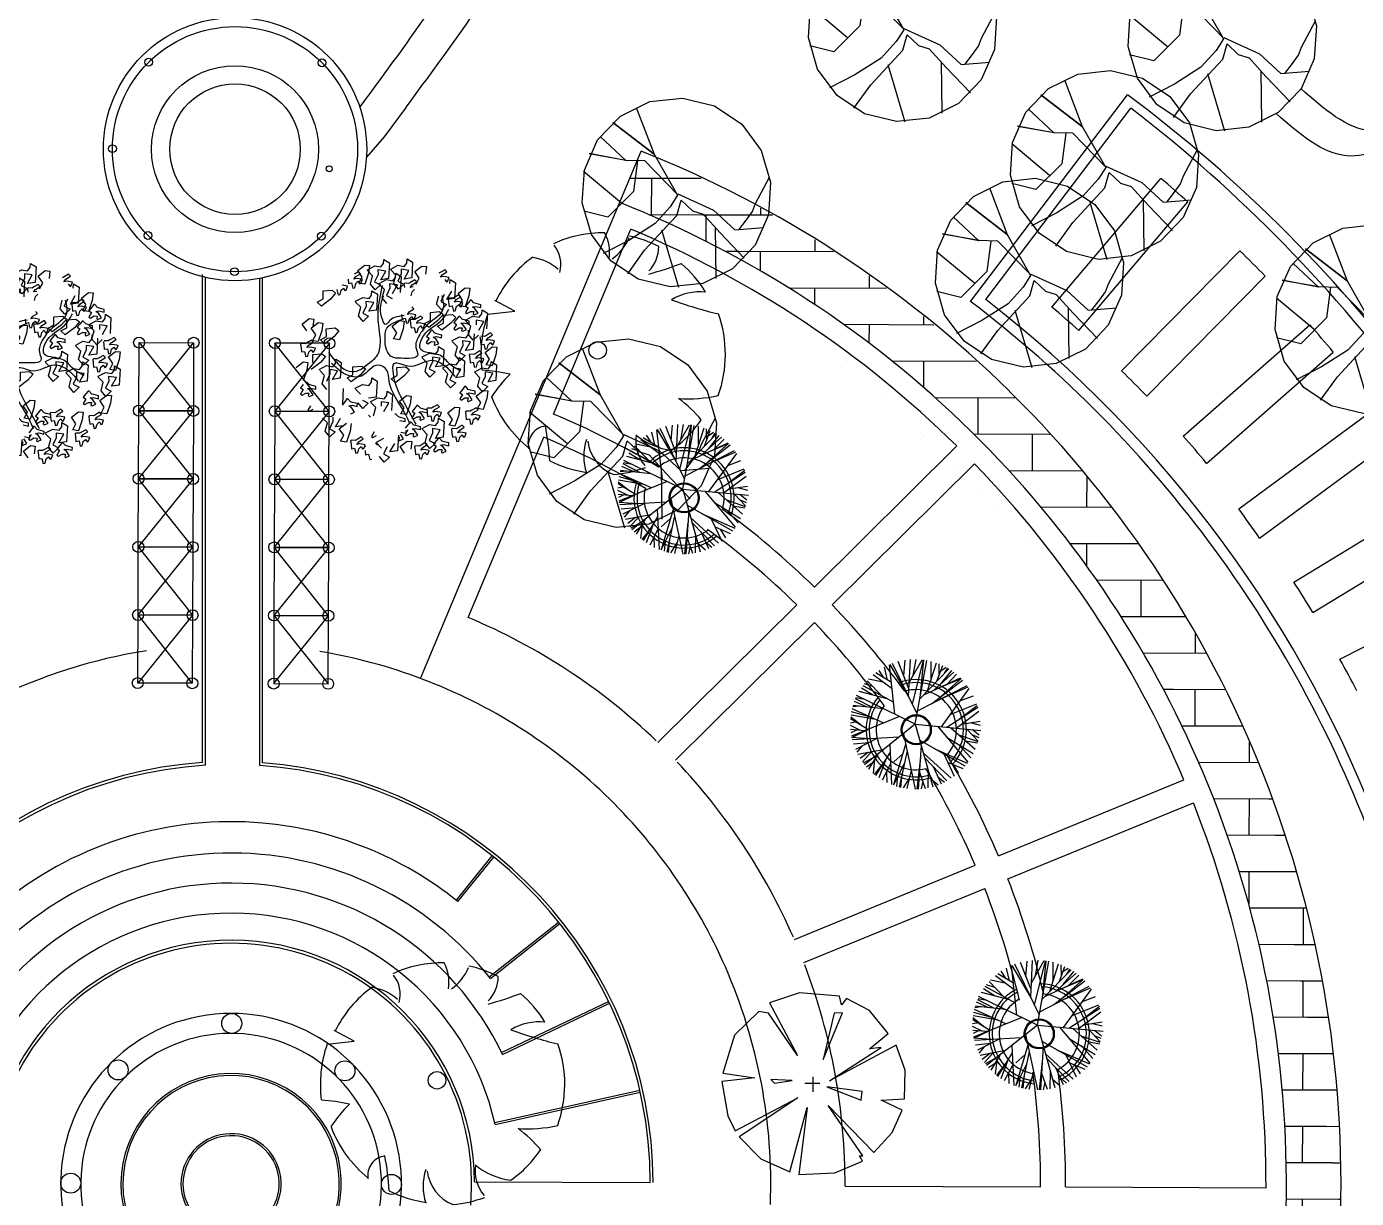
# Model space of a CAD drawing. Extents: x 225694 to 1397201, y -46174 to 794826.
# Drawn here: x 564215 to 601296, y 296199 to 328875 of the extents above; entities that cross this region are included whole.
import ezdxf

# ---------------------------------------------------------------- set-up
doc = ezdxf.new("R2010")
doc.units = 0
doc.header["$LTSCALE"] = 0.5
doc.header["$MEASUREMENT"] = 0
for name, color, linetype in [('00YD', 35, 'Continuous'), ('H', 9, 'Continuous'), ('STR', 120, 'Continuous'), ('TREE', 84, 'Continuous'), ('商铺', 141, 'Continuous'), ('室外环境', 131, 'Continuous'), ('树', 124, 'Continuous'), ('环境', 64, 'Continuous'), ('路', 40, 'Continuous')]:
    doc.layers.add(name, color=color, linetype=linetype)
doc.styles.add('DIM', font='', dxfattribs={"width": 0.7})
doc.styles.get("Standard").update_dxf_attribs({"font": 'rs.shx', "bigfont": 'hztxt.shx'})
doc.styles.get('DIM').set_extended_font_data('宋体')
pattern_1 = [(359.7823729, (-112986185.1, 127660697.1), (-3.8519585, -1014.1194345), []), (269.7823729, (-112986185.1, 127660697.1), (-1524.840987, -1008.342219), [1014.12675, -1014.12675])]

# ---------------------------------------------------------------- blocks, each defined once
blk = doc.blocks.new('银杏')
at = {"layer": '树', "color": 60}
for p, q in [((-750, 2732), (-811, 2624)), ((-681, 2712), (-750, 2732)), ((-746, 2592), (-681, 2712)), ((-621, 2729), (-503, 2841)), ((-520, 2694), (-621, 2729)), ((-456, 2607), (-520, 2694)), ((-503, 2841), (-123, 2715)), ((-325, 2695), (-404, 2514)), ((-145, 2520), (-325, 2695)), ((64, 2824), (2, 2789)), ((2, 2789), (35, 2670)), ((104, 2693), (64, 2824)), ((155, 2630), (104, 2693)), ((161, 2710), (155, 2630)), ((222, 2835), (161, 2710)), ((305, 2774), (222, 2835)), ((236, 2721), (305, 2744)), ((275, 2651), (236, 2721)), ((305, 2744), (305, 2774)), ((352, 2733), (392, 2843)), ((442, 2524), (352, 2733)), ((392, 2843), (574, 2770)), ((574, 2770), (816, 2609)), ((701, 2616), (819, 2727)), ((819, 2727), (1199, 2602)), ((-1267, 2458), (-1227, 2569)), ((-1177, 2249), (-1267, 2458)), ((-1227, 2569), (-1046, 2496)), ((-1046, 2496), (-803, 2334)), ((-927, 2533), (-934, 2507)), ((-934, 2507), (-880, 2436)), ((-839, 2577), (-927, 2533)), ((-880, 2436), (-816, 2348)), ((-811, 2624), (-839, 2577)), ((-816, 2348), (-756, 2400)), ((-756, 2400), (-664, 2305)), ((-754, 2511), (-746, 2592)), ((-694, 2563), (-754, 2511)), ((-562, 2609), (-694, 2563)), ((-655, 2441), (-633, 2518)), ((-626, 2335), (-655, 2441)), ((-633, 2518), (-568, 2485)), ((-568, 2485), (-547, 2507)), ((-547, 2507), (-562, 2609)), ((-523, 2463), (-456, 2607)), ((-476, 2260), (-523, 2463)), ((-404, 2514), (-290, 2485)), ((-88, 2380), (292, 2255)), ((-25, 2480), (66, 2316)), ((48, 2617), (18, 2524)), ((31, 2500), (120, 2488)), ((35, 2670), (48, 2617)), ((120, 2488), (227, 2471)), ((227, 2471), (232, 2551)), ((232, 2551), (365, 2548)), ((371, 2597), (275, 2651)), ((365, 2548), (371, 2597)), ((434, 2445), (372, 2410)), ((372, 2410), (405, 2291)), ((474, 2314), (434, 2445)), ((633, 2591), (442, 2524)), ((592, 2456), (531, 2330)), ((675, 2395), (592, 2456)), ((606, 2342), (675, 2364)), ((756, 2473), (633, 2591)), ((675, 2364), (675, 2395)), ((802, 2581), (701, 2616)), ((816, 2609), (756, 2473)), ((799, 2350), (866, 2494)), ((866, 2494), (802, 2581)), ((997, 2582), (918, 2401)), ((918, 2401), (1032, 2372)), ((1177, 2407), (997, 2582)), ((1032, 2372), (1185, 2243)), ((1199, 2602), (1177, 2407)), ((1185, 2243), (1297, 2367)), ((1297, 2367), (1388, 2203)), ((-1622, 2132), (-1683, 2006)), ((-1539, 2071), (-1622, 2132)), ((-1608, 2018), (-1539, 2040)), ((-1574, 2147), (-1456, 2259)), ((-1473, 2112), (-1574, 2147)), ((-1539, 2040), (-1539, 2071)), ((-1456, 2259), (-1076, 2134)), ((-1098, 1938), (-1277, 2114)), ((-987, 2316), (-1177, 2249)), ((-1078, 2297), (-1141, 2262)), ((-1141, 2262), (-1107, 2143)), ((-1094, 2089), (-1124, 1996)), ((-1107, 2143), (-1094, 2089)), ((-1076, 2134), (-1098, 1938)), ((-1039, 2166), (-1078, 2297)), ((-987, 2103), (-1039, 2166)), ((-863, 2199), (-987, 2316)), ((-982, 2182), (-987, 2103)), ((-921, 2308), (-982, 2182)), ((-838, 2247), (-921, 2308)), ((-915, 1944), (-910, 2023)), ((-910, 2023), (-777, 2020)), ((-906, 2194), (-837, 2216)), ((-867, 2123), (-906, 2194)), ((-772, 2069), (-867, 2123)), ((-803, 2334), (-863, 2199)), ((-837, 2216), (-838, 2247)), ((-777, 2020), (-772, 2069)), ((-700, 1973), (-606, 2042)), ((-664, 2305), (-626, 2335)), ((-601, 2142), (-609, 2116)), ((-609, 2116), (-555, 2045)), ((-606, 2042), (-495, 1881)), ((-514, 2186), (-601, 2142)), ((-555, 2045), (-491, 1957)), ((-486, 2234), (-514, 2186)), ((-425, 2341), (-486, 2234)), ((-444, 2262), (-476, 2260)), ((-294, 2345), (-444, 2262)), ((-429, 2120), (-421, 2201)), ((-369, 2172), (-429, 2120)), ((-356, 2322), (-425, 2341)), ((-421, 2201), (-356, 2322)), ((-237, 2218), (-369, 2172)), ((-330, 2050), (-308, 2127)), ((-300, 1944), (-330, 2050)), ((-308, 2127), (-243, 2094)), ((-103, 2237), (-294, 2345)), ((-243, 2094), (-222, 2116)), ((-222, 2116), (-237, 2218)), ((-105, 2233), (-206, 2268)), ((-108, 2002), (-41, 2146)), ((-41, 2146), (-105, 2233)), ((66, 2316), (-103, 2237)), ((90, 2235), (11, 2053)), ((11, 2053), (125, 2025)), ((270, 2059), (90, 2235)), ((125, 2025), (278, 1896)), ((292, 2255), (270, 2059)), ((418, 2237), (388, 2144)), ((388, 2144), (401, 2121)), ((401, 2121), (489, 2109)), ((405, 2291), (418, 2237)), ((525, 2251), (474, 2314)), ((489, 2109), (597, 2092)), ((531, 2330), (525, 2251)), ((597, 2092), (602, 2171)), ((602, 2171), (735, 2169)), ((645, 2271), (606, 2342)), ((740, 2217), (645, 2271)), ((735, 2169), (740, 2217)), ((846, 2147), (799, 2350)), ((878, 2149), (846, 2147)), ((1028, 2232), (878, 2149)), ((1219, 2124), (1028, 2232)), ((1388, 2203), (1219, 2124)), ((1327, 2027), (1267, 1919)), ((1396, 2007), (1327, 2027)), ((1361, 2233), (1402, 2343)), ((1451, 2024), (1361, 2233)), ((1402, 2343), (1583, 2270)), ((1642, 2091), (1451, 2024)), ((1583, 2270), (1825, 2109)), ((1766, 1974), (1642, 2091)), ((1825, 2109), (1766, 1974)), ((-1056, 1656), (-1247, 1764)), ((-1242, 1904), (-1089, 1775)), ((-1124, 1996), (-1111, 1973)), ((-1111, 1973), (-1023, 1961)), ((-1089, 1775), (-978, 1898)), ((-887, 1735), (-1056, 1656)), ((-1023, 1961), (-915, 1944)), ((-978, 1898), (-887, 1735)), ((-854, 1675), (-759, 1744)), ((-759, 1744), (-649, 1583)), ((-742, 1749), (-700, 1973)), ((-546, 1699), (-742, 1749)), ((-508, 1533), (-546, 1699)), ((-495, 1881), (-383, 1612)), ((-491, 1957), (-431, 2010)), ((-431, 2010), (-339, 1914)), ((-339, 1914), (-300, 1944)), ((-61, 1799), (-108, 2002)), ((-29, 1801), (-61, 1799)), ((121, 1885), (-29, 1801)), ((312, 1777), (121, 1885)), ((278, 1896), (390, 2019)), ((481, 1856), (312, 1777)), ((390, 2019), (481, 1856)), ((394, 1857), (512, 1969)), ((495, 1822), (394, 1857)), ((492, 1591), (559, 1735)), ((559, 1735), (495, 1822)), ((512, 1969), (892, 1844)), ((690, 1824), (611, 1642)), ((870, 1648), (690, 1824)), ((892, 1844), (870, 1648)), ((1151, 1827), (1144, 1802)), ((1144, 1802), (1198, 1731)), ((1238, 1872), (1151, 1827)), ((1198, 1731), (1262, 1643)), ((1267, 1919), (1238, 1872)), ((1262, 1643), (1322, 1695)), ((1322, 1695), (1413, 1600)), ((1323, 1806), (1332, 1887)), ((1383, 1858), (1323, 1806)), ((1332, 1887), (1396, 2007)), ((1515, 1904), (1383, 1858)), ((1423, 1736), (1445, 1813)), ((1452, 1630), (1423, 1736)), ((1445, 1813), (1510, 1780)), ((1510, 1780), (1531, 1802)), ((1531, 1802), (1515, 1904)), ((1799, 1979), (1737, 1944)), ((1737, 1944), (1770, 1825)), ((1783, 1772), (1753, 1679)), ((1770, 1825), (1783, 1772)), ((1839, 1848), (1799, 1979)), ((1890, 1785), (1839, 1848)), ((1896, 1865), (1890, 1785)), ((1962, 1626), (1967, 1706)), ((2010, 1806), (1971, 1876)), ((-895, 1451), (-854, 1675)), ((-699, 1401), (-895, 1451)), ((-661, 1235), (-699, 1401)), ((-649, 1583), (-537, 1314)), ((-383, 1612), (-508, 1533)), ((-444, 1379), (-451, 1353)), ((-451, 1353), (-397, 1282)), ((-357, 1423), (-444, 1379)), ((-328, 1471), (-357, 1423)), ((-267, 1578), (-328, 1471)), ((-271, 1357), (-263, 1438)), ((-212, 1409), (-271, 1357)), ((-199, 1559), (-267, 1578)), ((-263, 1438), (-199, 1559)), ((-80, 1455), (-212, 1409)), ((-172, 1287), (-150, 1364)), ((-150, 1364), (-85, 1332)), ((-85, 1332), (-64, 1353)), ((-64, 1353), (-80, 1455)), ((-4, 1424), (114, 1536)), ((98, 1389), (-4, 1424)), ((162, 1302), (98, 1389)), ((114, 1536), (495, 1411)), ((293, 1390), (214, 1209)), ((472, 1215), (293, 1390)), ((495, 1411), (472, 1215)), ((539, 1388), (492, 1591)), ((571, 1390), (539, 1388)), ((721, 1474), (571, 1390)), ((611, 1642), (725, 1614)), ((912, 1366), (721, 1474)), ((725, 1614), (879, 1485)), ((879, 1485), (990, 1608)), ((1081, 1444), (912, 1366)), ((990, 1608), (1081, 1444)), ((1413, 1600), (1452, 1630)), ((1584, 1431), (1625, 1541)), ((1674, 1222), (1584, 1431)), ((1625, 1541), (1806, 1469)), ((1753, 1679), (1766, 1655)), ((1766, 1655), (1855, 1643)), ((1806, 1469), (2048, 1307)), ((1855, 1643), (1962, 1626)), ((2135, 1527), (2072, 1493)), ((2072, 1493), (2106, 1374)), ((2106, 1374), (2119, 1320)), ((2175, 1397), (2135, 1527)), ((2226, 1333), (2175, 1397)), ((-1088, 1069), (-1150, 1034)), ((-1048, 938), (-1088, 1069)), ((-930, 1080), (-991, 954)), ((-847, 1019), (-930, 1080)), ((-803, 1227), (-866, 1192)), ((-866, 1192), (-833, 1073)), ((-819, 1019), (-849, 926)), ((-847, 989), (-847, 1019)), ((-833, 1073), (-819, 1019)), ((-764, 1096), (-803, 1227)), ((-712, 1033), (-764, 1096)), ((-707, 1112), (-712, 1033)), ((-646, 1238), (-707, 1112)), ((-537, 1314), (-661, 1235)), ((-563, 1177), (-646, 1238)), ((-631, 1124), (-563, 1146)), ((-592, 1053), (-631, 1124)), ((-497, 999), (-592, 1053)), ((-563, 1146), (-563, 1177)), ((-397, 1282), (-333, 1194)), ((-333, 1194), (-273, 1247)), ((-273, 1247), (-181, 1151)), ((-181, 1151), (-143, 1181)), ((-143, 1181), (-172, 1287)), ((95, 1158), (162, 1302)), ((142, 955), (95, 1158)), ((324, 1041), (173, 957)), ((214, 1209), (328, 1180)), ((514, 933), (324, 1041)), ((328, 1180), (481, 1052)), ((481, 1052), (593, 1175)), ((684, 1011), (514, 933)), ((593, 1175), (684, 1011)), ((1472, 1054), (1409, 1019)), ((1409, 1019), (1442, 900)), ((1511, 923), (1472, 1054)), ((1629, 1065), (1568, 939)), ((1712, 1004), (1629, 1065)), ((1865, 1289), (1674, 1222)), ((1743, 958), (1861, 1070)), ((1989, 1172), (1865, 1289)), ((2048, 1307), (1989, 1172)), ((2119, 1320), (2089, 1227)), ((2089, 1227), (2102, 1203)), ((2102, 1203), (2190, 1191)), ((2190, 1191), (2298, 1175)), ((2298, 1175), (2303, 1254)), ((-997, 875), (-1048, 938)), ((-991, 954), (-997, 875)), ((-925, 716), (-920, 796)), ((-920, 796), (-787, 793)), ((-916, 966), (-847, 989)), ((-877, 895), (-916, 966)), ((-895, 637), (-854, 748)), ((-782, 841), (-877, 895)), ((-854, 748), (-673, 675)), ((-849, 926), (-837, 903)), ((-837, 903), (-748, 891)), ((-787, 793), (-782, 841)), ((-748, 891), (-641, 874)), ((-673, 675), (-430, 513)), ((-641, 874), (-635, 953)), ((-635, 953), (-503, 951)), ((-503, 951), (-497, 999)), ((173, 957), (142, 955)), ((1474, 738), (1414, 630)), ((1456, 846), (1425, 753)), ((1425, 753), (1438, 730)), ((1438, 730), (1527, 718)), ((1442, 900), (1456, 846)), ((1543, 718), (1474, 738)), ((1479, 598), (1543, 718)), ((1563, 860), (1511, 923)), ((1527, 718), (1634, 701)), ((1568, 939), (1563, 860)), ((1634, 701), (1639, 781)), ((1639, 781), (1772, 778)), ((1643, 951), (1712, 974)), ((1682, 880), (1643, 951)), ((1778, 826), (1682, 880)), ((1712, 974), (1712, 1004)), ((1844, 923), (1743, 958)), ((1772, 778), (1778, 826)), ((1909, 836), (1844, 923)), ((-805, 428), (-895, 637)), ((-614, 495), (-805, 428)), ((-490, 378), (-614, 495)), ((-430, 513), (-490, 378)), ((237, 272), (278, 496)), ((278, 496), (373, 566)), ((373, 566), (483, 404)), ((483, 404), (596, 135)), ((986, 324), (1026, 434)), ((1298, 538), (1291, 513)), ((1385, 583), (1298, 538)), ((1414, 630), (1385, 583)), ((433, 222), (237, 272)), ((471, 56), (433, 222)), ((596, 135), (471, 56))]:
    blk.add_line(p, q, dxfattribs=at)
at = {"layer": '树'}
for p, q in [((-1779, 2121), (-1842, 2086)), ((-1842, 2086), (-1809, 1967)), ((-1740, 1990), (-1779, 2121)), ((-1809, 1967), (-1796, 1913)), ((-1688, 1927), (-1740, 1990)), ((-1683, 2006), (-1688, 1927)), ((1957, 1990), (1896, 1865)), ((2040, 1929), (1957, 1990)), ((1967, 1706), (2100, 1703)), ((1971, 1876), (2040, 1899)), ((2105, 1752), (2010, 1806)), ((2040, 1899), (2040, 1929)), ((2100, 1703), (2105, 1752)), ((-2083, 1544), (-2043, 1655)), ((-1993, 1335), (-2083, 1544)), ((-2043, 1655), (-1862, 1582)), ((-1803, 1402), (-1993, 1335)), ((-1679, 1285), (-1803, 1402)), ((2231, 1413), (2226, 1333)), ((2292, 1538), (2231, 1413)), ((2375, 1477), (2292, 1538)), ((2307, 1424), (2376, 1447)), ((2346, 1354), (2307, 1424)), ((2441, 1300), (2346, 1354)), ((2376, 1447), (2375, 1477)), ((-2357, 1231), (-2239, 1343)), ((-2256, 1196), (-2357, 1231)), ((-2259, 965), (-2192, 1109)), ((-2192, 1109), (-2256, 1196)), ((-2239, 1343), (-1859, 1218)), ((-2061, 1197), (-2140, 1016)), ((-2140, 1016), (-2026, 987)), ((-1881, 1022), (-2061, 1197)), ((-1859, 1218), (-1881, 1022)), ((-1728, 1313), (-1791, 1278)), ((-1791, 1278), (-1757, 1159)), ((-1744, 1105), (-1774, 1012)), ((-1774, 1012), (-1761, 989)), ((-1757, 1159), (-1744, 1105)), ((-1688, 1182), (-1728, 1313)), ((-1637, 1119), (-1688, 1182)), ((-1632, 1198), (-1637, 1119)), ((-1517, 1139), (-1556, 1210)), ((-1422, 1085), (-1517, 1139)), ((1861, 1070), (2241, 945)), ((2303, 1254), (2436, 1251)), ((2418, 1049), (2357, 941)), ((2487, 1029), (2418, 1049)), ((2422, 909), (2487, 1029)), ((2436, 1251), (2441, 1300)), ((-2494, 659), (-2376, 771)), ((-2376, 771), (-1995, 646)), ((-2212, 762), (-2259, 965)), ((-2180, 764), (-2212, 762)), ((-2030, 848), (-2180, 764)), ((-2080, 857), (-1962, 968)), ((-1979, 821), (-2080, 857)), ((-1839, 740), (-2030, 848)), ((-2026, 987), (-1873, 859)), ((-1982, 590), (-1915, 735)), ((-1915, 735), (-1979, 821)), ((-1962, 968), (-1582, 843)), ((-1873, 859), (-1761, 982)), ((-1784, 823), (-1863, 641)), ((-1670, 818), (-1839, 740)), ((-1604, 647), (-1784, 823)), ((-1761, 989), (-1673, 977)), ((-1761, 982), (-1670, 818)), ((-1032, 733), (-925, 716)), ((1841, 692), (1909, 836)), ((1888, 489), (1841, 692)), ((2040, 924), (1960, 743)), ((1960, 743), (2075, 715)), ((2219, 749), (2040, 924)), ((2075, 715), (2228, 586)), ((2241, 945), (2219, 749)), ((2228, 586), (2339, 709)), ((2242, 849), (2234, 823)), ((2234, 823), (2288, 752)), ((2329, 894), (2242, 849)), ((2288, 752), (2352, 665)), ((2357, 941), (2329, 894)), ((2339, 709), (2430, 545)), ((2352, 665), (2412, 717)), ((2412, 717), (2504, 621)), ((2414, 827), (2422, 909)), ((2474, 880), (2414, 827)), ((2606, 925), (2474, 880)), ((2513, 757), (2535, 834)), ((2542, 652), (2513, 757)), ((2535, 834), (2600, 802)), ((2600, 802), (2621, 824)), ((2621, 824), (2606, 925)), ((-2392, 624), (-2494, 659)), ((-2328, 537), (-2392, 624)), ((-2197, 626), (-2276, 444)), ((-2276, 444), (-2162, 416)), ((-2018, 450), (-2197, 626)), ((-2162, 416), (-2009, 287)), ((-1995, 646), (-2018, 450)), ((-2009, 287), (-1897, 410)), ((-1935, 388), (-1982, 590)), ((-1903, 390), (-1935, 388)), ((-1753, 473), (-1903, 390)), ((-1897, 410), (-1806, 246)), ((-1863, 641), (-1749, 613)), ((-1562, 365), (-1753, 473)), ((-1749, 613), (-1596, 484)), ((-1596, 484), (-1484, 607)), ((-1393, 444), (-1562, 365)), ((1026, 434), (1207, 361)), ((1207, 361), (1450, 200)), ((1291, 513), (1345, 441)), ((1345, 441), (1409, 354)), ((1409, 354), (1469, 406)), ((1469, 406), (1560, 310)), ((1471, 517), (1479, 598)), ((1530, 569), (1471, 517)), ((1662, 614), (1530, 569)), ((1560, 310), (1599, 341)), ((1570, 446), (1592, 524)), ((1599, 341), (1570, 446)), ((1592, 524), (1657, 491)), ((1657, 491), (1678, 513)), ((1678, 513), (1662, 614)), ((1779, 354), (1751, 307)), ((1840, 462), (1779, 354)), ((1909, 442), (1840, 462)), ((1844, 322), (1909, 442)), ((1920, 491), (1888, 489)), ((2028, 339), (1896, 293)), ((2070, 575), (1920, 491)), ((2043, 237), (2028, 339)), ((2261, 467), (2070, 575)), ((2318, 508), (2255, 474)), ((2255, 474), (2288, 355)), ((2430, 545), (2261, 467)), ((2288, 355), (2302, 301)), ((2357, 378), (2318, 508)), ((2409, 314), (2357, 378)), ((2414, 394), (2409, 314)), ((2475, 519), (2414, 394)), ((2558, 458), (2475, 519)), ((2490, 405), (2558, 428)), ((2529, 335), (2490, 405)), ((2504, 621), (2542, 652)), ((2558, 428), (2558, 458)), ((-1976, 168), (-2166, 276)), ((-1806, 246), (-1976, 168)), ((-1801, 161), (-1683, 273)), ((-1700, 126), (-1801, 161)), ((-1703, -105), (-1635, 39)), ((-1635, 39), (-1700, 126)), ((-1683, 273), (-1302, 148)), ((-1504, 128), (-1584, -54)), ((-1325, -48), (-1504, 128)), ((-1302, 148), (-1325, -48)), ((1075, 115), (986, 324)), ((1266, 182), (1075, 115)), ((1390, 65), (1266, 182)), ((1450, 200), (1390, 65)), ((1481, 30), (1453, -18)), ((1542, 137), (1481, 30)), ((1611, 118), (1542, 137)), ((1546, -3), (1611, 118)), ((1663, 263), (1656, 237)), ((1656, 237), (1710, 166)), ((1751, 307), (1663, 263)), ((1710, 166), (1774, 78)), ((1834, 130), (1926, 35)), ((1904, 68), (1835, 87)), ((1836, 241), (1844, 322)), ((1896, 293), (1836, 241)), ((1839, -53), (1904, 68)), ((1926, 35), (1964, 65)), ((1935, 171), (1957, 248)), ((1964, 65), (1935, 171)), ((1957, 248), (2022, 215)), ((2022, 215), (2043, 237)), ((2100, 39), (2141, 149)), ((2190, -170), (2100, 39)), ((2141, 149), (2322, 76)), ((2302, 301), (2271, 208)), ((2271, 208), (2284, 184)), ((2284, 184), (2373, 173)), ((2373, 173), (2480, 156)), ((2480, 156), (2486, 235)), ((2486, 235), (2618, 232)), ((2624, 281), (2529, 335)), ((2618, 232), (2624, 281)), ((-2057, -91), (-2057, -60)), ((-1655, -308), (-1703, -105)), ((-1624, -306), (-1655, -308)), ((-1474, -222), (-1624, -306)), ((-1584, -54), (-1469, -82)), ((-1283, -330), (-1474, -222)), ((-1469, -82), (-1316, -211)), ((-1316, -211), (-1204, -88)), ((-1114, -251), (-1283, -330)), ((-1204, -88), (-1114, -251)), ((325, -413), (443, -302)), ((443, -302), (823, -427)), ((749, -124), (867, -13)), ((851, -160), (749, -124)), ((848, -391), (915, -246)), ((915, -246), (851, -160)), ((867, -13), (1248, -138)), ((1046, -158), (967, -340)), ((1225, -334), (1046, -158)), ((1365, -62), (1358, -88)), ((1453, -18), (1365, -62)), ((2023, -36), (1891, -81)), ((1896, -135), (2277, -260)), ((1953, -127), (2017, -159)), ((2017, -159), (2039, -138)), ((2039, -138), (2023, -36)), ((2254, -456), (2075, -280)), ((2381, -103), (2190, -170)), ((2277, -260), (2254, -456)), ((426, -448), (325, -413)), ((423, -679), (490, -535)), ((490, -535), (426, -448)), ((823, -427), (801, -622)), ((809, -786), (921, -662)), ((895, -593), (848, -391)), ((926, -591), (895, -593)), ((921, -662), (1012, -826)), ((1077, -508), (926, -591)), ((967, -340), (1081, -368)), ((1267, -616), (1077, -508)), ((1792, -774), (1763, -669)), ((1924, -715), (1877, -513)), ((2106, -630), (1955, -713)), ((2110, -490), (2263, -619)), ((2263, -619), (2375, -496)), ((2466, -659), (2296, -738)), ((2375, -496), (2466, -659)), ((-1177, -1203), (-1135, -979)), ((-1135, -979), (-1041, -910)), ((-1041, -910), (-930, -1071)), ((652, -797), (502, -880)), ((860, -932), (799, -1040)), ((1012, -826), (843, -905)), ((928, -952), (860, -932)), ((864, -1072), (928, -952)), ((1277, -702), (1214, -737)), ((1662, -709), (1754, -805)), ((1754, -805), (1792, -774)), ((1920, -1008), (1859, -1134)), ((2003, -1069), (1920, -1008)), ((1955, -713), (1924, -715)), ((2004, -715), (1942, -750)), ((2167, -1068), (2172, -988)), ((2172, -988), (2305, -991)), ((2305, -991), (2311, -942)), ((770, -1087), (683, -1132)), ((799, -1040), (770, -1087)), ((856, -1153), (864, -1072)), ((915, -1101), (856, -1153)), ((1047, -1055), (915, -1101)), ((1063, -1157), (1047, -1055)), ((1354, -1538), (1264, -1328)), ((1305, -1218), (1486, -1291)), ((1762, -1019), (1700, -1054)), ((1700, -1054), (1733, -1173)), ((1746, -1227), (1716, -1320)), ((1733, -1173), (1746, -1227)), ((1802, -1150), (1762, -1019)), ((1853, -1213), (1802, -1150)), ((1859, -1134), (1853, -1213)), ((1930, -1293), (2063, -1295)), ((1934, -1122), (2003, -1100)), ((1973, -1193), (1934, -1122)), ((1958, -1015), (1971, -1039)), ((2068, -1247), (1973, -1193)), ((2003, -1100), (2003, -1069)), ((2060, -1051), (2167, -1068)), ((2063, -1295), (2068, -1247)), ((1025, -1624), (1139, -1652))]:
    blk.add_line(p, q, dxfattribs=at)
at = {"layer": '树', "color": 76}
for p, q in [((-2395, 393), (-2328, 537)), ((-2348, 190), (-2395, 393)), ((-2481, 154), (-2441, 265)), ((-2391, -55), (-2481, 154)), ((-2441, 265), (-2260, 192)), ((-2201, 12), (-2391, -55)), ((-2316, 192), (-2348, 190)), ((-2166, 276), (-2316, 192)), ((-2260, 192), (-2017, 30)), ((-2077, -105), (-2201, 12)), ((-2140, 1), (-2201, -125)), ((-2057, -60), (-2140, 1)), ((-2017, 30), (-2077, -105)), ((-2298, -10), (-2360, -45)), ((-2360, -45), (-2327, -164)), ((-2258, -141), (-2298, -10)), ((-2207, -204), (-2258, -141)), ((-2201, -125), (-2207, -204)), ((-2135, -363), (-2130, -284)), ((-2130, -284), (-1997, -286)), ((-2126, -113), (-2057, -91)), ((-2087, -184), (-2126, -113)), ((-1992, -238), (-2087, -184)), ((-1997, -286), (-1992, -238)), ((-2243, -346), (-2135, -363)), ((-2073, -405), (-2134, -530)), ((-1990, -466), (-2073, -405)), ((-2059, -519), (-1990, -496)), ((-2020, -589), (-2059, -519)), ((-1924, -643), (-2020, -589)), ((-1990, -496), (-1990, -466)), ((-1930, -692), (-1924, -643)), ((-71, -802), (-29, -578)), ((-29, -578), (65, -509)), ((65, -509), (176, -670)), ((176, -670), (288, -939)), ((-2120, -1035), (-2079, -811)), ((-2079, -811), (-1984, -742)), ((-2063, -689), (-1930, -692)), ((-1984, -742), (-1874, -903)), ((-1874, -903), (-1761, -1172)), ((125, -852), (-71, -802)), ((163, -1018), (125, -852)), ((288, -939), (163, -1018)), ((470, -882), (423, -679)), ((502, -880), (470, -882)), ((-1924, -1086), (-2120, -1035)), ((-1886, -1252), (-1924, -1086)), ((-1761, -1172), (-1886, -1252)), ((-1376, -1358), (-1336, -1248)), ((-1336, -1248), (-1155, -1321)), ((-981, -1253), (-1177, -1203)), ((-1155, -1321), (-912, -1483)), ((-943, -1419), (-981, -1253)), ((-818, -1340), (-943, -1419)), ((-930, -1071), (-818, -1340)), ((-371, -1171), (-253, -1060)), ((-269, -1206), (-371, -1171)), ((-272, -1437), (-205, -1293)), ((-205, -1293), (-269, -1206)), ((-253, -1060), (128, -1185)), ((-74, -1205), (-153, -1386)), ((105, -1380), (-74, -1205)), ((128, -1185), (105, -1380)), ((397, -1177), (778, -1302)), ((683, -1132), (676, -1157)), ((676, -1157), (730, -1228)), ((730, -1228), (794, -1316)), ((1486, -1291), (1729, -1453)), ((1716, -1320), (1729, -1343)), ((1729, -1343), (1818, -1355)), ((1925, -1372), (1930, -1293)), ((-1534, -1552), (-1494, -1442)), ((-1444, -1762), (-1534, -1552)), ((-1494, -1442), (-1313, -1515)), ((-1286, -1568), (-1376, -1358)), ((-1096, -1501), (-1286, -1568)), ((-972, -1618), (-1096, -1501)), ((-931, -1608), (-994, -1643)), ((-994, -1643), (-961, -1762)), ((-912, -1483), (-972, -1618)), ((-892, -1739), (-931, -1608)), ((-774, -1597), (-835, -1722)), ((-691, -1658), (-774, -1597)), ((-691, -1688), (-691, -1658)), ((-635, -1700), (-594, -1476)), ((-594, -1476), (-499, -1407)), ((-499, -1407), (-389, -1568)), ((-389, -1568), (-277, -1837)), ((-225, -1640), (-272, -1437)), ((-43, -1555), (-194, -1638)), ((-153, -1386), (-39, -1415)), ((147, -1663), (-43, -1555)), ((-39, -1415), (114, -1544)), ((317, -1584), (147, -1663)), ((1284, -1618), (1105, -1443)), ((1139, -1652), (1293, -1781)), ((1306, -1422), (1284, -1618)), ((1293, -1781), (1404, -1658)), ((1545, -1471), (1354, -1538)), ((1404, -1658), (1495, -1822)), ((1669, -1588), (1545, -1471)), ((1729, -1453), (1669, -1588)), ((1818, -1355), (1925, -1372)), ((-1254, -1695), (-1444, -1762)), ((-947, -1815), (-978, -1908)), ((-978, -1908), (-965, -1932)), ((-965, -1932), (-876, -1944)), ((-961, -1762), (-947, -1815)), ((-840, -1802), (-892, -1739)), ((-876, -1944), (-769, -1961)), ((-835, -1722), (-840, -1802)), ((-769, -1961), (-763, -1881)), ((-763, -1881), (-631, -1884)), ((-759, -1711), (-691, -1688)), ((-720, -1781), (-759, -1711)), ((-625, -1835), (-720, -1781)), ((-439, -1750), (-635, -1700)), ((-631, -1884), (-625, -1835)), ((-515, -1988), (-475, -1878)), ((-425, -2197), (-515, -1988)), ((-475, -1878), (-293, -1951)), ((-293, -1951), (-51, -2112)), ((79, -1990), (-8, -2035)), ((108, -1943), (79, -1990)), ((168, -1835), (108, -1943)), ((164, -2056), (173, -1975)), ((224, -2004), (164, -2056)), ((237, -1855), (168, -1835)), ((173, -1975), (237, -1855)), ((356, -1958), (224, -2004)), ((372, -2060), (356, -1958)), ((1135, -1792), (985, -1876)), ((1326, -1900), (1135, -1792)), ((1495, -1822), (1326, -1900)), ((39, -2131), (103, -2219)), ((103, -2219), (162, -2167)), ((162, -2167), (254, -2263)), ((254, -2263), (293, -2232)), ((263, -2126), (286, -2049)), ((293, -2232), (263, -2126)), ((286, -2049), (350, -2082)), ((350, -2082), (372, -2060)), ((603, -2092), (695, -2188)), ((695, -2188), (733, -2158)), ((733, -2158), (704, -2052))]:
    blk.add_line(p, q, dxfattribs=at)
at = {"layer": '树', "color": 36, "linetype": 'Continuous'}
for points, knots in [([(-1232, 1836), (-1106, 1834), (-795, 1830), (-672, 1340), (-429, 1030), (-183, 833), (193, 920), (39, 471), (-14, 226), (-256, 101), (-497, 150), (-880, 265), (-896, 547), (-908, 755)], [0, 0, 0, 0, 344.006792, 854.778332, 1261.454442, 1563.349745, 1749.920345, 2178.552796, 2428.387806, 2535.812858, 2945.81414, 3136.734295, 3671.676796, 3671.676796, 3671.676796, 3671.676796]), ([(1747, 369), (1545, 320), (1081, 208), (611, 84), (-11, 210), (434, 640), (169, 1079), (477, 1476), (706, 1574), (833, 1629)], [0, 0, 0, 0, 612.426602, 1400.624643, 1667.264022, 2013.862052, 2622.142616, 2952.458879, 3368.715072, 3368.715072, 3368.715072, 3368.715072]), ([(-988, 788), (-999, 701), (-1017, 559), (-972, 397), (-838, 254), (-1155, 212), (-1368, 253), (-1547, 372), (-1609, 412)], [0, 0, 0, 0, 253.476309, 416.933891, 537.865082, 674.806361, 1085.935509, 1302.568782, 1302.568782, 1302.568782, 1302.568782]), ([(-597, -1300), (-458, -1251), (-226, -1169), (37, -947), (81, -663), (-50, -419), (-146, -112), (-550, 86), (-1157, 88), (-1598, 317), (-1863, 456)], [0, 0, 0, 0, 444.941016, 738.226411, 977.38917, 1235.861111, 1558.613694, 1901.923017, 2485.057294, 3364.07932, 3364.07932, 3364.07932, 3364.07932]), ([(1706, 223), (1626, 211), (1372, 174), (990, 35), (571, -45), (236, 60), (-80, -245), (366, -658), (33, -1108), (-204, -1248), (-291, -1299)], [0, 0, 0, 0, 242.089077, 766.469692, 1217.889039, 1501.20257, 1752.063956, 2258.031919, 2790.693022, 3100.692203, 3100.692203, 3100.692203, 3100.692203])]:
    blk.add_open_spline(points, degree=3, knots=knots, dxfattribs=at)
at = {"layer": '树', "color": 60, "linetype": 'Continuous'}
blk.add_open_spline([(735, 1805), (654, 1716), (527, 1577), (229, 1460), (107, 1223), (-20, 901), (-514, 1134), (-522, 1619), (-782, 1860), (-851, 1924)], degree=3, knots=[0, 0, 0, 0, 358.309745, 559.724306, 920.068021, 1160.301928, 1416.92524, 2182.832789, 2459.824468, 2459.824468, 2459.824468, 2459.824468], dxfattribs=at)
at = {"layer": '树', "color": 60, "width": 0.8, "flags": 9}
for tag, p in [('YSIZE', (6, 269)), ('XSIZE', (17, 276))]:
    blk.add_attdef(tag, p, '', height=1.04, rotation=299.0215, dxfattribs=at)
blk = doc.blocks.new('EZHANGQIU')
at = {"layer": '树', "color": 0, "xscale": 1.1016, "yscale": 1.1016, "zscale": 1.1016}
blk.add_blockref('银杏', (-203, -426), dxfattribs=at)
blk = doc.blocks.new('TREE1')
for p, q in [((-271, 968), (-1215, 1827)), ((-313, 1122), (-1074, 1914)), ((-769, 1777), (-988, 1960)), ((-612, 1433), (-877, 2012)), ((-510, 1825), (-774, 2054)), ((0, 0), (-590, 2114)), ((-437, 1565), (-423, 2153)), ((-140, 1625), (-336, 2169)), ((-253, 1940), (-196, 2186)), ((-202, 722), (-101, 2192)), ((-174, 1122), (-58, 2194)), ((402, 321), (-2, 2195)), ((133, 1568), (283, 2176)), ((194, 1817), (410, 2156)), ((278, 896), (542, 2127)), ((324, 682), (732, 2047)), ((370, 1323), (741, 2066)), ((449, 1692), (494, 2138)), ((595, 1773), (632, 2102)), ((861, 687), (801, 2043)), ((832, 1342), (1118, 1889)), ((975, 1615), (964, 1971)), ((985, 1157), (1235, 1814)), ((-152, 544), (-1682, 1409)), ((-1094, 1278), (-1606, 1496)), ((-1269, 1353), (-1449, 1648)), ((-964, 1003), (-1318, 1755)), ((0, 0), (1719, 1372)), ((850, 940), (1344, 1735)), ((1084, 1316), (1385, 1702)), ((1271, 1014), (1580, 1523)), ((1373, 1183), (1429, 1666)), ((1450, 1309), (1648, 1450)), ((-1077, 454), (-1958, 991)), ((-1490, 705), (-1879, 1134)), ((-753, 70), (-1779, 1284)), ((-663, 833), (-1759, 1313)), ((421, 1005), (729, 1274)), ((1081, 863), (1940, 1026)), ((1389, 1109), (1757, 1315)), ((1491, 941), (1789, 1271)), ((1594, 960), (1863, 1159)), ((1802, 737), (1980, 946)), ((-1750, 163), (-2121, 565)), ((-1476, 361), (-2116, 582)), ((-1699, 559), (-2102, 632)), ((-1195, 111), (-2024, 848)), ((547, 436), (2130, 527)), ((1295, 479), (2023, 850)), ((1547, 493), (2149, 445)), ((1585, 626), (2088, 675)), ((0, 0), (-2223, 207)), ((-1861, -54), (-2194, 27)), ((-1941, 181), (-2165, 362)), ((-1380, 128), (-2149, -445)), ((-1919, 347), (-2148, 447)), ((-1065, 99), (-2118, -573)), ((-887, 83), (-1829, -1213)), ((0, 0), (-391, -2159)), ((0, 0), (1991, -972)), ((528, -258), (2157, 405)), ((2149, 445), (1603, 180)), ((1603, 180), (2187, -181)), ((1700, 219), (2187, 181)), ((1824, 43), (2181, -243)), ((1870, 206), (2194, 44)), ((1990, 196), (2176, 286)), ((-1561, -7), (-2192, -107)), ((-1502, -180), (-2100, -639)), ((-1183, -324), (-2083, -691)), ((-81, -450), (-1757, -1315)), ((-64, -356), (764, -2057)), ((690, -337), (873, -2013)), ((1062, -41), (2131, -524)), ((1330, -162), (2172, -311)), ((1505, -241), (2154, -421)), ((1976, -78), (2194, -38)), ((-1530, -802), (-1971, -966)), ((-942, -894), (-1795, -1263)), ((-554, -694), (-1605, -1497)), ((-156, -864), (-1141, -1875)), ((93, -679), (-281, -2176)), ((735, -746), (1767, -1302)), ((946, -860), (1894, -1108)), ((1075, -525), (2101, -636)), ((1446, -565), (2020, -857)), ((1645, -586), (2055, -771)), ((1711, -835), (2007, -889)), ((1918, -616), (2115, -587)), ((-854, -923), (-1550, -1547)), ((-826, -1239), (-1550, -1547)), ((-270, -981), (-1535, -1568)), ((-1064, -1350), (-1401, -1689)), ((-615, -1141), (-1309, -1761)), ((-417, -1132), (-720, -2073)), ((-183, -1010), (-294, -2175)), ((224, -949), (161, -2189)), ((211, -1201), (575, -2118)), ((224, -949), (853, -2022)), ((784, -1195), (1422, -1671)), ((1133, -961), (1629, -1471)), ((1436, -1272), (1720, -1362)), ((1446, -991), (1821, -1225)), ((-878, -1375), (-1234, -1815)), ((-993, -1723), (-1102, -1898)), ((-734, -1457), (-932, -1987)), ((-813, -1668), (-810, -2040)), ((-539, -1511), (-538, -2128)), ((199, -1433), (-233, -2182)), ((67, -1662), (-30, -2194)), ((388, -1647), (346, -2167)), ((808, -1414), (1337, -1740)), ((942, -1497), (1042, -1931)), ((1061, -1570), (1221, -1824)), ((1088, -1422), (1582, -1521)), ((-865, -1808), (-1043, -1931))]:
    blk.add_line(p, q)
at = {"style": 'DIM', "flags": 1}
for tag in ['YVALUE', 'XVALUE', 'XVALUE', 'YVALUE']:
    blk.add_attdef(tag, (0, 0), '', height=0.0288, rotation=222.1728, dxfattribs=at)
blk = doc.blocks.new('64')
at = {"linetype": 'Continuous'}
blk.add_lwpolyline([(1976, 57), (1856, 741), (1508, 1343), (976, 1789), (324, 2027), (-371, 2027), (-1024, 1789), (-1556, 1343), (-1903, 741), (-2024, 57), (-1903, -627), (-1556, -1228), (-1024, -1675), (-371, -1912), (324, -1912), (976, -1675), (1508, -1228), (1856, -627), (1976, 57)], dxfattribs=at)
for points in [[(-737, 1911), (-285, 955), (-166, 2053), (-285, 955), (0, 0), (285, -57), (761, -71), (1402, 86), (1973, 285)], [(238, 2039), (226, 1298), (654, 1954), (214, 1298), (-47, 1012), (-12, 14)], [(939, 742), (1010, 1782)], [(59, 1112), (582, 727), (1355, 742), (1616, 1198)], [(-24, 14), (-297, -770), (-309, -1383), (-760, -1782)], [(1925, -385), (1319, -299), (321, -285), (24, -128), (24, -456), (-83, -670), (-47, -1198), (-12, -1939)], [(1390, -1369), (761, -271)], [(-59, -1041), (713, -1797)], [(-368, -1440), (-630, -1412), (-844, -1383), (-1010, -1312), (-1616, -1141)]]:
    blk.add_lwpolyline(points)
blk = doc.blocks.new('含笑')
at = {"layer": '树'}
for p, q in [((-632, 458), (-789, 543)), ((-789, 543), (-789, 543)), ((-846, 434), (-632, 458))]:
    blk.add_line(p, q, dxfattribs=at)
blk.add_circle((27, 148), 69.3, dxfattribs=at)
for centre, radius, start, end in [((74, 115), 966, 89.3321, 114.3856), ((-228, 923), 350, 352.0775, 26.6128), ((-501, 833), 236, 343.6555, 39.76), ((-64, 1178), 366, 304.1868, 338.5411), ((74, 115), 963, 62.8767, 77.7021), ((234, 973), 279, 315.8454, 359.7651), ((74, 115), 956, 126.0751, 153.6245), ((-556, 485), 407, 48.5203, 80.5151), ((-354, 3609), 2962, 285.4397, 290.7099), ((74, 115), 950, 31.4098, 49.4752), ((837, 188), 424, 83.5323, 121.6544), ((1829, 3902), 3566, 250.0865, 256.3451), ((74, 115), 974, 160.8426, 187.275), ((74, 115), 968, 340.3307, 19.43), ((-1018, -1601), 1597, 77.3728, 85.4649), ((81, -798), 1065, 134.7782, 147.3315), ((74, 115), 951, 200.8103, 231.4392), ((738, 952), 1190, 266.7455, 282.0146), ((89, -1036), 989, 39.6536, 53.993), ((74, 115), 933, 305.394, 326.2464), ((-366, -610), 158, 97.741, 188.8107), ((-2361, -834), 2010, 2.9465, 10.9238), ((626, -573), 297, 170.6314, 220.6278), ((680, -105), 545, 230.4582, 263.1093), ((316, -694), 400, 160.6009, 199.3991), ((271, -539), 323, 186.1912, 248.4952), ((74, 115), 947, 243.1498, 261.8356), ((74, 115), 957, 274.7236, 290.3277)]:
    blk.add_arc(centre, radius, start, end, dxfattribs=at)
blk = doc.blocks.new('棕榈')
at = {"layer": '树', "color": 64, "linetype": 'Continuous'}
for p, q in [((-172, 1067), (-553, 940)), ((336, 1025), (-172, 1067)), ((360, 916), (336, 1025)), ((-553, 940), (-196, 270)), ((426, 996), (360, 916)), ((717, 842), (426, 996)), ((-688, 831), (-995, 530)), ((-566, 808), (-688, 831)), ((-196, 270), (-566, 808)), ((127, 220), (373, 813)), ((270, 808), (127, 220)), ((373, 813), (270, 808)), ((953, 551), (717, 842)), ((-995, 530), (-1146, 45)), ((715, 357), (953, 551)), ((1056, 402), (209, -50)), ((209, -50), (863, 371)), ((863, 371), (715, 357)), ((1170, 85), (1056, 402)), ((-1146, 45), (-738, -11)), ((0, -192), (0, 0)), ((1159, -278), (1170, 85)), ((-738, -11), (-1159, -58)), ((-1159, -58), (-1080, -495)), ((-537, -32), (-487, -82)), ((-265, -48), (-537, -32)), ((-487, -82), (-265, -48)), ((88, -84), (-103, -84)), ((177, -127), (611, -294)), ((625, -185), (177, -127)), ((-990, -683), (-193, -267)), ((-193, -267), (-937, -763)), ((611, -294), (625, -185)), ((863, -297), (1159, -278)), ((1130, -424), (863, -297)), ((-1080, -495), (-990, -683)), ((-294, -1205), (-73, -388)), ((-73, -388), (-180, -1239)), ((633, -1004), (193, -363)), ((193, -363), (770, -961)), ((1003, -707), (1130, -424)), ((-937, -763), (-662, -1041)), ((770, -961), (1003, -707)), ((627, -1072), (590, -1004)), ((590, -1004), (633, -1004)), ((-662, -1041), (-294, -1205)), ((275, -1218), (627, -1072)), ((-180, -1239), (275, -1218))]:
    blk.add_line(p, q, dxfattribs=at)

msp = doc.modelspace()

# ---------------------------------------------------------------- hatches: boundary and pattern name
at = {"layer": 'H'}
h = msp.add_hatch(dxfattribs=at)
h.set_pattern_fill('AR-BRSTD', scale=250, angle=52.69209, style=0)
h.set_pattern_definition(pattern_1)
edge = h.paths.add_edge_path()
edge.add_line((598773.8, 307796.1), (597133.5, 307802.4))
edge.add_ellipse((569917.3, 296607.1), major_axis=(-29228.3, -3429.4), ratio=1, start_angle=195.66748, end_angle=196.2839)
edge.add_ellipse((569919.1, 296608.1), major_axis=(-3429.2, 29226.3), ratio=1, start_angle=286.28353, end_angle=297.5276)
edge.add_ellipse((569917.3, 296607.1), major_axis=(-3429.4, 29228.3), ratio=1, start_angle=297.52719, end_angle=331.70081)
edge.add_line((580754.1, 323968), (581341.7, 325371.2))
edge.add_ellipse((569917.3, 296607.1), major_axis=(-3606.7, 30738.9), ratio=1, start_angle=284.50156, end_angle=331.64612, ccw=False)
h = msp.add_hatch(dxfattribs=at)
h.set_pattern_fill('AR-BRSTD', scale=250, angle=52.69209, style=0)
h.set_pattern_definition(pattern_1)
edge = h.paths.add_edge_path()
edge.add_line((600858.8, 295889.8), (599338.2, 295925))
edge.add_ellipse((569917.3, 296607.1), major_axis=(-3429.4, 29228.3), ratio=1, start_angle=261.97973, end_angle=285.66748)
edge.add_line((597133.5, 307802.4), (598773.8, 307796.1))
edge.add_ellipse((569917.3, 296607.1), major_axis=(-30738.9, -3606.7), ratio=1, start_angle=171.97974, end_angle=194.50156, ccw=False)

# ---------------------------------------------------------------- linework, layer by layer
at = {"layer": '00YD', "color": 7}
for points in [[(568864.8, 318159.3), (567344.6, 318165.1), (567351.8, 320064), (568872, 320058.3)], [(571133.5, 318150.7), (572653.7, 318144.9), (572661, 320043.9), (571140.7, 320049.6)], [(568857.6, 316260.4), (567337.3, 316266.1), (567344.6, 318165.1), (568864.8, 318159.3)], [(571126.3, 316251.7), (572646.5, 316246), (572653.7, 318144.9), (571133.5, 318150.7)], [(568850.4, 314361.4), (567330.1, 314367.2), (567337.3, 316266.1), (568857.6, 316260.4)], [(571119, 314352.8), (572639.3, 314347), (572646.5, 316246), (571126.3, 316251.7)], [(568843.2, 312462.5), (567322.9, 312468.3), (567330.1, 314367.2), (568850.4, 314361.4)], [(571111.8, 312453.9), (572632.1, 312448.1), (572639.3, 314347), (571119, 314352.8)], [(568836, 310563.5), (567315.7, 310569.3), (567322.9, 312468.3), (568843.2, 312462.5)], [(571104.6, 310554.9), (572624.9, 310549.1), (572632.1, 312448.1), (571111.8, 312453.9)]]:
    msp.add_lwpolyline(points, close=True, dxfattribs=at)
for centre, radius in [((567619.6, 327883.3), 109), ((572452.6, 327865), 109), ((570013.9, 322040.2), 109), ((582549.2, 315732.8), 419.2), ((582549.2, 315732.8), 391.3), ((589023.4, 309268.7), 419.2), ((589023.4, 309268.7), 391.3), ((592453.5, 300787.4), 419.2), ((592453.5, 300787.4), 391.3)]:
    msp.add_circle(centre, radius, dxfattribs=at)
for centre, radius, start, end in [((582549.2, 315732.8), 1397.4, 339.34891, 133.76385), ((582549.2, 315732.8), 1313.6, 340.40335, 132.70941), ((582549.2, 315732.8), 1117.9, 343.44394, 129.66882), ((582549.2, 315732.8), 1397.4, 162.73177, 310.38099), ((582549.2, 315732.8), 1313.6, 163.56919, 309.54358), ((582549.2, 315732.8), 1117.9, 166.09885, 307.01391), ((589023.4, 309268.7), 1397.4, 316.3249, 110.73984), ((589023.4, 309268.7), 1313.6, 317.37934, 109.6854), ((589023.4, 309268.7), 1117.9, 320.41993, 106.64481), ((589023.4, 309268.7), 1397.4, 139.70776, 287.35698), ((589023.4, 309268.7), 1313.6, 140.54518, 286.51957), ((589023.4, 309268.7), 1117.9, 143.07484, 283.9899), ((592453.5, 300787.4), 1397.4, 116.68375, 264.33298), ((592453.5, 300787.4), 1313.6, 117.52117, 263.49556), ((592453.5, 300787.4), 1397.4, 293.3009, 87.71583), ((592453.5, 300787.4), 1313.6, 294.35533, 86.6614), ((592453.5, 300787.4), 1117.9, 297.39593, 83.6208), ((592453.5, 300787.4), 1117.9, 120.05084, 260.96589), ((569917.3, 296607.1), 3074.3, 289.9627, 263.15095), ((569917.3, 296607.1), 3018.4, 289.97989, 263.19005), ((569917.3, 296607.1), 1397.4, 289.5403, 263.98061), ((569917.3, 296607.1), 1341.5, 289.5512, 263.9969)]:
    msp.add_arc(centre, radius, start, end, dxfattribs=at)
at = {"layer": 'H', "color": 7}
for p, q in [((569123.5, 308354.5), (569123.5, 321958)), ((569207, 308275.8), (569207, 321879.4)), ((570716.2, 308270.1), (570716.2, 321851.9)), ((570796.2, 308344.5), (570796.2, 321851.9)), ((567344.6, 318165.1), (568872, 320058.3)), ((567351.8, 320064), (568864.8, 318159.3)), ((572661, 320043.9), (571133.5, 318150.7)), ((572653.7, 318144.9), (571140.7, 320049.6)), ((567337.3, 316266.1), (568864.8, 318159.3)), ((567344.6, 318165.1), (568857.6, 316260.4)), ((572653.7, 318144.9), (571126.3, 316251.7)), ((572646.5, 316246), (571133.5, 318150.7)), ((568857.6, 316260.4), (567330.1, 314367.2)), ((568850.4, 314361.4), (567337.3, 316266.1)), ((571119, 314352.8), (572646.5, 316246)), ((571126.3, 316251.7), (572639.3, 314347)), ((567322.9, 312468.3), (568850.4, 314361.4)), ((567330.1, 314367.2), (568843.2, 312462.5)), ((572639.3, 314347), (571111.8, 312453.9)), ((572632.1, 312448.1), (571119, 314352.8)), ((568843.2, 312462.5), (567315.7, 310569.3)), ((568836, 310563.5), (567322.9, 312468.3)), ((571104.6, 310554.9), (572632.1, 312448.1)), ((571111.8, 312453.9), (572624.9, 310549.1))]:
    msp.add_line(p, q, dxfattribs=at)
for centre in [(567351.8, 320064), (568872, 320058.3), (571140.7, 320049.6), (572661, 320043.9), (567344.6, 318165.1), (568864.8, 318159.3), (571133.5, 318150.7), (572653.7, 318144.9), (567337.3, 316266.1), (568857.6, 316260.4), (571126.3, 316251.7), (572646.5, 316246), (567330.1, 314367.2), (568850.4, 314361.4), (571119, 314352.8), (572639.3, 314347), (567322.9, 312468.3), (568843.2, 312462.5), (571111.8, 312453.9), (572632.1, 312448.1), (567315.7, 310569.3), (568836, 310563.5), (571104.6, 310554.9), (572624.9, 310549.1)]:
    msp.add_circle(centre, 152.4, dxfattribs=at)
for radius, start, end in [(4751.2, 289.15679, 261.52792), (4192.3, 289.49042, 262.17445)]:
    msp.add_arc((569917.3, 296607.1), radius, start, end, dxfattribs=at)
at = {"layer": 'STR', "color": 7}
for centre in [(569934.3, 301078.8), (566767.3, 299781.1), (573091.3, 299757.1), (565445.6, 296624.1), (574389, 296590.2)]:
    msp.add_circle(centre, 279.5, dxfattribs=at)
at = {"layer": '商铺', "color": 7}
for p, q in [((590539.8, 321205.7, 0), (594912.7, 326975.2, 0)), ((590959.2, 321262.6, 0), (595006.5, 326602.3, 0)), ((592805.3, 321055.3, 0), (595843.2, 324641.5, 0)), ((593559, 320398, 0), (596598.1, 323985.5, 0)), ((594749.2, 319278.6, 0), (598048.4, 322626, 0)), ((595451.4, 318566.4, 0), (598751.8, 321915.1, 0)), ((596469.2, 317457.4, 0), (599999.5, 320560.1, 0)), ((597118.6, 316696.8, 0), (600650.2, 319800.7, 0)), ((598015, 315426.1, 0), (601799.3, 318213.5, 0)), ((598596.6, 314612.5, 0), (602382.2, 317400.8, 0)), ((599551.9, 313384.9, 0), (603569.4, 315827.3, 0)), ((600083.6, 312537.8, 0), (604099.6, 314979.4, 0)), ((600837.7, 311235.1, 0), (605019.7, 313383.7, 0))]:
    msp.add_line(p, q, dxfattribs=at)
for centre, radius, start, end in [((570796.5, 294678.4, 0), 40307.3, 19.64322, 53.25116), ((570199.9, 294370.1, 0), 40672.9, 20.19138, 52.41736), ((570199.9, 294370.1, 0), 39672.9, 48.28727, 49.73163), ((570199.9, 294370.1, 0), 39672.9, 43.97171, 45.41607), ((570199.9, 294370.1, 0), 33672.9, 19.76877, 52.83998), ((570199.9, 294370.1, 0), 33972.9, 20.27473, 52.33401), ((570199.9, 294370.1, 0), 34972.9, 48.09312, 49.73163), ((570199.9, 294370.1, 0), 39672.9, 39.8669, 41.31126), ((570199.9, 294370.1, 0), 34972.9, 43.77756, 45.41607), ((570199.9, 294370.1, 0), 34972.9, 39.67275, 41.31126), ((569856.2, 294685.1, 0), 34972.9, 34.73579, 36.37431), ((570199.9, 294370.1, 0), 34972.9, 31.29748, 32.936), ((570199.9, 294370.1, 0), 34972.9, 27.19267, 28.83119)]:
    msp.add_arc(centre, radius, start, end, dxfattribs=at)
at = {"layer": '室外环境', "color": 7}
for p, q in [((575199.1, 310699.6), (581354.6, 325402.1)), ((578903.9, 318071.8), (581062.1, 323226.7)), ((576528.9, 312399.1), (578634.1, 317427.3)), ((586186.1, 313245), (590153.1, 317181.9)), ((586678.3, 312749.1), (590645.2, 316686)), ((581820.3, 308912.3), (585690.1, 312752.8)), ((582312.5, 308416.3), (586182.3, 312256.8)), ((591314.8, 305752.7), (596486.3, 307871.9)), ((591579.7, 305106.2), (596751.3, 307225.4)), ((576199.2, 304512.5), (577197.2, 305754.2)), ((576242.8, 304477.5), (577240.7, 305719.2)), ((585623.2, 303420.5), (590668.1, 305487.8)), ((585888.2, 302774), (590933.1, 304841.2)), ((577115.2, 302374), (579050.1, 303905)), ((577149.9, 302330.1), (579084.7, 303861.1)), ((577461.2, 300266.8), (580445, 301689.8)), ((577485.3, 300216.3), (580469.1, 301639.3)), ((577268.3, 298312.9), (581312, 299219.7)), ((577280.5, 298258.3), (581324.3, 299165.2)), ((576708.5, 296665.2), (581607.5, 296646.6)), ((587037.3, 296542.1), (592488.4, 296521.4)), ((593187.1, 296518.8), (598775.5, 296497.5))]:
    msp.add_line(p, q, dxfattribs=at)
for centre, radius in [((570026.9, 325457.6), 3671), ((570026.9, 325457.6), 3417.5), ((570026.9, 325457.6), 2327.5), ((570026.9, 325457.6), 1820.5), ((566609.4, 325470.6), 109), ((572653.7, 324910.5), 83.8), ((567601.2, 323050.3), 109), ((572434.2, 323031.9), 109)]:
    msp.add_circle(centre, radius, dxfattribs=at)
for centre, radius, start, end in [((569917.7, 296643), 30949.8, 45.476, 68.31344), ((569917.3, 296607.1), 29428.8, 45.476, 68.39292), ((569917.3, 296607.1), 28858.4, 45.476, 67.28237), ((569919.5, 296643.9), 30947.8, 356.03467, 45.46374), ((569917.3, 296607.1), 23270, 59.19121, 67.28237), ((569917.3, 296607.1), 22571.3, 59.16163, 67.28237), ((569919.1, 296608.1), 29426.8, 22.97564, 45.46374), ((569917.3, 296607.1), 28858.4, 22.976, 44.08874), ((569917.3, 296607.1), 23270, 45.64259, 53.92156), ((569917.3, 296607.1), 22571.3, 45.66922, 53.94794), ((569917.3, 296607.1), 23270, 36.1672, 43.92215), ((569917.3, 296607.1), 17120.1, 46.18553, 67.28237), ((569917.3, 296607.1), 22571.3, 36.20768, 43.89552), ((569917.3, 296607.1), 15049.7, 99.01263, 133.37921), ((569917.3, 296607.1), 15049.7, 69.25742, 80.55212), ((569917.3, 296607.1), 15049.7, 46.18553, 69.25742), ((569917.3, 296607.1), 23270, 23.14259, 30.89755), ((569917.3, 296607.1), 11774.1, 93.86594, 179.78237), ((569917.3, 296607.1), 11690.3, 93.48339, 179.37143), ((569917.3, 296607.1), 11690.3, 0.19331, 86.08136), ((569917.3, 296607.1), 11770.3, 0.19331, 85.71762), ((569917.3, 296607.1), 17120.1, 23.68553, 43.37921), ((569917.3, 296607.1), 22571.3, 23.16922, 30.85707), ((569917.3, 296607.1), 29428.8, 358.67182, 22.976), ((569917.3, 296607.1), 15049.7, 23.68553, 46.18553), ((569917.3, 296607.1), 28858.4, 359.78237, 21.58874), ((569917.3, 296607.1), 10097.2, 85.01917, 128.3538), ((569917.3, 296607.1), 10097.2, 51.21094, 85.01917), ((569917.3, 296607.1), 9223, 38.3538, 141.21094), ((569917.3, 296607.1), 8384.5, 25.49666, 154.06809), ((569917.3, 296607.1), 22571.3, 13.1168, 21.39552), ((569917.3, 296607.1), 23270, 13.14319, 21.42215), ((569917.3, 296607.1), 7546.1, 12.63952, 166.92523), ((569917.3, 296607.1), 6791.5, 0.48975, 179.075), ((569917.3, 296607.1), 6707.6, 354.90439, 185.30249), ((569917.3, 296607.1), 15049.7, 357.80732, 23.68553), ((569917.3, 296607.1), 17120.1, 359.78237, 20.87921), ((569917.3, 296607.1), 22571.3, 359.78237, 7.90311), ((569917.3, 296607.1), 23270, 359.78237, 7.87354)]:
    msp.add_arc(centre, radius, start, end, dxfattribs=at)
at = {"layer": '环境', "color": 7}
for points in [[(582860.7, 342245.5), (584632.3, 342736.2), (587775.5, 343606.8), (593621, 341642.9), (590920.8, 336334), (597880.6, 335835.4), (603528, 336752.2), (609395.1, 337247.9), (615244.6, 336734), (615793.1, 331741), (619754.2, 330233), (622693.7, 325878.3), (617353, 322868.3), (613137.3, 322681.2), (607362.6, 321439.5), (606953.9, 326253.8), (603829.5, 326674.4), (601580.4, 325537.7), (600390.5, 326580.8), (599751.6, 327140.9)], [(582168.8, 341554.1), (583940.4, 342044.8), (587083.6, 342915.4), (592929.1, 340951.6), (590228.9, 335642.6), (597188.7, 335144), (602836.1, 336060.8), (608703.2, 336556.6), (614552.8, 336042.6), (615101.2, 331049.6), (619062.3, 329541.6), (622001.8, 325186.9), (616661.1, 322176.9), (612445.4, 321989.9), (606670.8, 320748.1), (606262, 325562.4), (603137.7, 325983), (600888.5, 324846.4), (599698.6, 325889.5), (599059.8, 326449.5)]]:
    msp.add_open_spline(points, degree=3, knots=[0, 0, 0, 0, 5762.7308601, 10224.4456582, 13554.5411407, 18193.4830035, 24720.6947812, 33171.8959352, 35723.3589978, 40870.311462, 44522.5762266, 48297.3609188, 53310.0033207, 57951.210653, 63087.9470092, 66366.4732272, 69053.1873742, 71034.3839701, 73331.4276709, 73331.4276709, 73331.4276709, 73331.4276709], dxfattribs=at)
at = {"layer": '路', "color": 7}
for p, q in [((574795.3, 326625.6), (574186.5, 325799.3)), ((574186.5, 325799.3), (573690.9, 325232.1))]:
    msp.add_line(p, q, dxfattribs=at)
for points in [[(573507.1, 326625.6), (574517.5, 327990), (576569.4, 330760.8), (579076.6, 335785), (580191.5, 341565.5), (577842.9, 346570.2), (575335.7, 350357.9), (571428.1, 352874.9), (571203.9, 358430.1), (572300.5, 363919.5), (576250.1, 370484.7), (580276.1, 377429.9), (577787, 385691.3), (572614.2, 391616), (573995.5, 400306.3), (576634.3, 406514.4), (578052.3, 410376), (578534.4, 411688.9)], [(574795.3, 326625.6), (575805.7, 327990), (577857.5, 330760.8), (580364.8, 335785), (581479.7, 341565.5), (579131.1, 346570.2), (576623.9, 350357.9), (572716.3, 352874.9), (572492, 358430.1), (573588.7, 363919.5), (577538.2, 370484.7), (581564.3, 377429.9), (579075.2, 385691.3), (573902.3, 391616), (575283.7, 400306.3), (577922.5, 406514.4), (579340.4, 410376), (579822.5, 411688.9)]]:
    msp.add_open_spline(points, degree=3, knots=[0, 0, 0, 0, 5079.3709658, 10314.9210602, 16867.6088063, 21758.3163926, 26409.090325, 30549.1212991, 34664.6579832, 41806.0647915, 47334.0479162, 57715.2582147, 64102.8834497, 71888.5197487, 80192.9078909, 88318.129748, 92503.4960219, 92503.4960219, 92503.4960219, 92503.4960219], dxfattribs=at)

# ---------------------------------------------------------------- block references
at = {"layer": 'TREE', "color": 7, "xscale": 0.8240000000000001, "yscale": 0.8240000000000001, "zscale": 0.8240000000000001, "rotation": 179.9999999994075}
for p in [(582511, 315975.5), (588994.4, 309421.5), (592399.8, 301032.3)]:
    msp.add_blockref('TREE1', p, dxfattribs=at)
at = {"layer": '树', "color": 7, "extrusion": (1.07021e-24, 1.03633e-23, -1), "xscale": 1.320000000019531, "yscale": 1.320000000012806, "zscale": -1.32, "rotation": 313.7233389541839}
for p in [(-588672.1, 328785.2, 0), (-597588.9, 328531.9, 0), (-594304.8, 324944.3, 0), (-582366.7, 324173.1, 0), (-592213.1, 321935.7, 0), (-601686.4, 320643.6, 0), (-580861.5, 317463.5, 0)]:
    msp.add_blockref('64', p, dxfattribs=at)
at = {"layer": '树', "color": 7, "rotation": 284.9686464037668}
for p in [(574650.6, 319455.6), (564150.7, 319328.6)]:
    msp.add_blockref('EZHANGQIU', p, dxfattribs=at)
at = {"layer": '树', "color": 7}
for name, p, xscale, yscale, zscale in [('含笑', (580043.7, 319329.7), 3.510000000009313, 3.510000000009313, 3.510000000000001), ('含笑', (575564.7, 298973.8), 3.510000000009313, 3.510000000009313, 3.510000000000001), ('棕榈', (586144.6, 299588.9), 2.197147679980844, 2.197147679980844, 2.19714768)]:
    msp.add_blockref(name, p, dxfattribs=dict(at, xscale=xscale, yscale=yscale, zscale=zscale))

doc.saveas('drawing.dxf')
